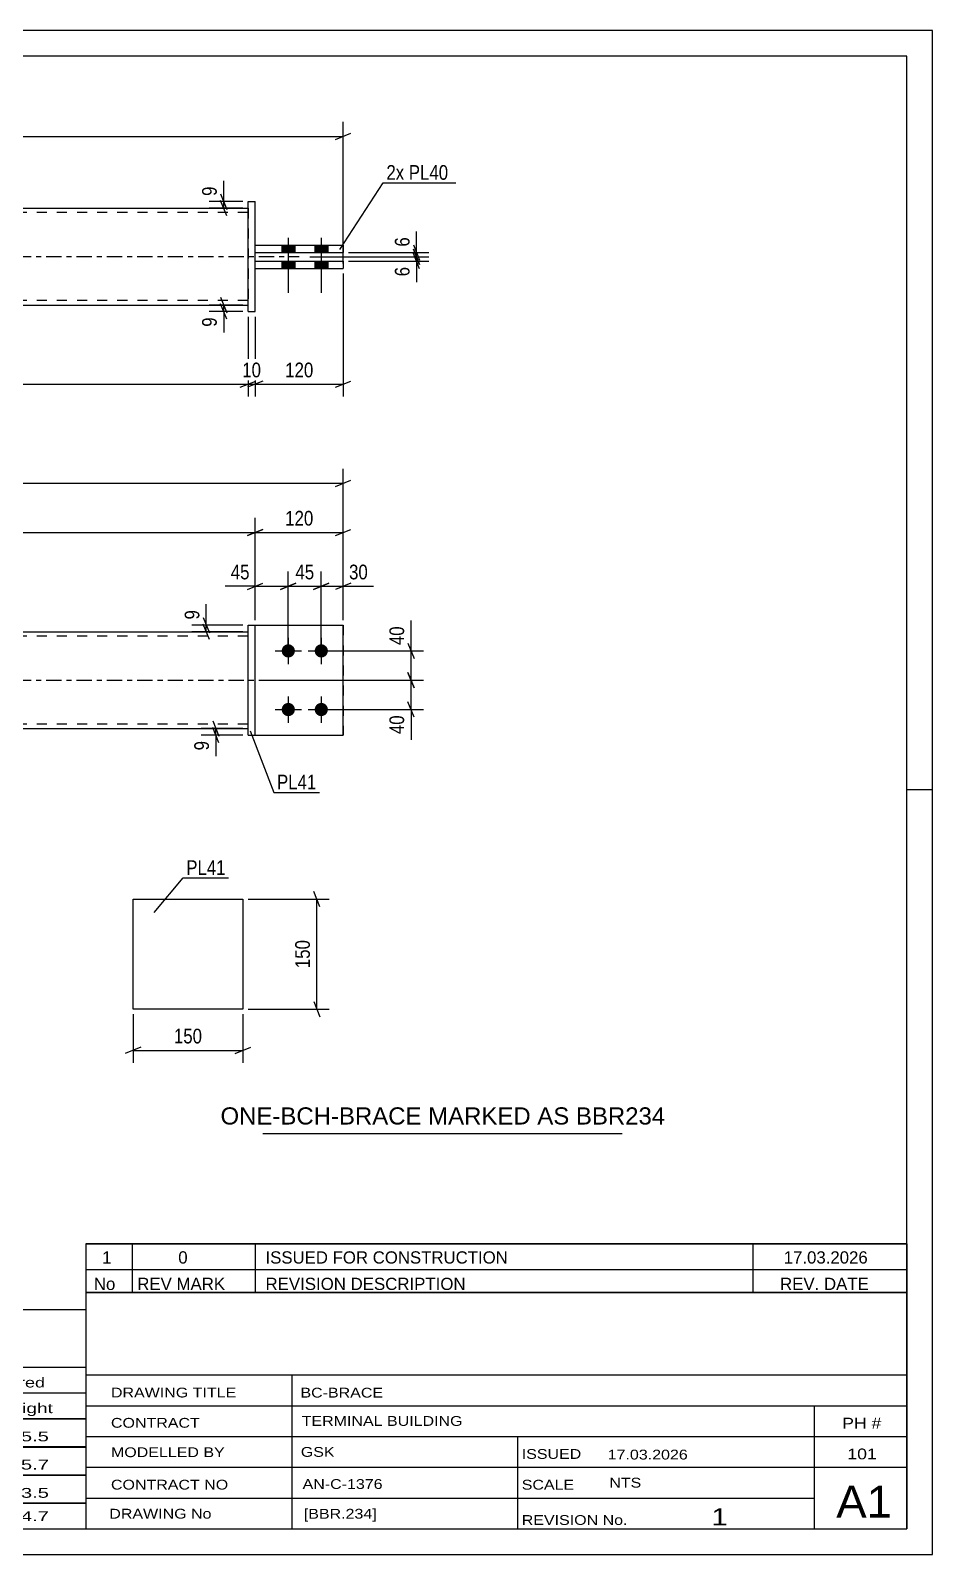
# Model space of a CAD drawing. Header units: millimetres. Extents: x 0 to 420, y 0 to 297.
# Drawn here: x 244.2 to 420, y 0 to 297 of the extents above; entities that cross this region are included whole.
import ezdxf

# ---------------------------------------------------------------- set-up
doc = ezdxf.new("R2010")
doc.units = ezdxf.units.MM
doc.linetypes.add('DXK_LINE_DOT2', pattern=[3.9198, 1.9599, -1.9599])
doc.linetypes.add('DXK_LINE_DOT3', pattern=[5.9187, 2.979, -0.9799, 0.9799, -0.9799])
doc.styles.add('Arial', font='ARIAL.TTF', dxfattribs={"height": 0.2})
doc.styles.add('Arial Narrow', font='ARIALN.TTF', dxfattribs={"height": 0.2})

# ---------------------------------------------------------------- blocks, each defined once
blk = doc.blocks.new('Unknown-581632374-1163')
at = {"color": 5, "linetype": 'Continuous'}
for p, q in [((420, 297), (0, 297)), ((420, 0), (420, 297)), ((415, 292), (5, 292)), ((415, 5), (415, 292)), ((420, 149), (415, 149)), ((5, 5), (415, 5)), ((0, 0), (420, 0))]:
    blk.add_line(p, q, dxfattribs=at)
blk = doc.blocks.new('Part-581632374-1810 - 1791')
at = {"color": 2, "linetype": 'Continuous'}
for p, q in [((132.97, 179.81), (286.59, 179.81)), ((132.97, 160.95), (286.59, 160.95))]:
    blk.add_line(p, q, dxfattribs=at)
at = {"color": 7, "linetype": 'DXK_LINE_DOT2'}
for p, q in [((132.97, 160.95), (132.97, 179.81)), ((286.59, 178.95), (132.97, 178.95)), ((286.59, 160.95), (286.59, 179.81)), ((286.59, 161.81), (132.97, 161.81))]:
    blk.add_line(p, q, dxfattribs=at)
at = {"color": 7, "linetype": 'DXK_LINE_DOT3'}
blk.add_line((122.97, 170.38), (296.59, 170.38), dxfattribs=at)
blk = doc.blocks.new('Part-581632374-1798 - 1791')
at = {"color": 7, "linetype": 'DXK_LINE_DOT2'}
for p, q in [((288.01, 181.09), (305.16, 181.09)), ((288.01, 159.66), (288.01, 181.09)), ((288.01, 181.09), (305.16, 181.09)), ((305.16, 181.09), (305.16, 181.09)), ((305.16, 181.09), (305.16, 159.66)), ((288.01, 159.66), (288.01, 159.66)), ((288.01, 159.66), (305.16, 159.66)), ((288.01, 159.66), (305.16, 159.66))]:
    blk.add_line(p, q, dxfattribs=at)
blk = doc.blocks.new('Part-581632374-1815 - 1791')
at = {"color": 2, "linetype": 'Continuous'}
for p, q in [((288.01, 181.09), (305.16, 181.09)), ((305.16, 181.09), (305.16, 181.09)), ((305.16, 159.67), (305.16, 181.09)), ((288.01, 159.67), (305.16, 159.67))]:
    blk.add_line(p, q, dxfattribs=at)
at = {"color": 7, "linetype": 'DXK_LINE_DOT2'}
for p, q in [((288.01, 181.09), (305.16, 181.09)), ((288.01, 159.67), (288.01, 181.09)), ((288.01, 159.67), (288.01, 159.67)), ((288.01, 159.67), (305.16, 159.67))]:
    blk.add_line(p, q, dxfattribs=at)
blk = doc.blocks.new('Bolt-581632374-1800 - 1791')
at = {"linetype": 'Continuous'}
for points in [[(294.44, 177.38), (294.71, 177.35), (294.97, 177.27), (295.2, 177.13), (295.4, 176.95), (295.56, 176.74), (295.67, 176.49), (295.72, 176.23), (295.72, 175.96), (295.67, 175.7), (295.56, 175.45), (295.4, 175.23), (295.2, 175.05), (294.97, 174.92), (294.71, 174.84), (294.44, 174.81), (294.18, 174.84), (293.92, 174.92), (293.69, 175.05), (293.49, 175.23), (293.33, 175.45), (293.22, 175.7), (293.16, 175.96), (293.16, 176.23), (293.22, 176.49), (293.33, 176.74), (293.49, 176.95), (293.69, 177.13), (293.92, 177.27), (294.18, 177.35)], [(300.87, 177.38), (301.14, 177.35), (301.39, 177.27), (301.63, 177.13), (301.83, 176.95), (301.98, 176.74), (302.09, 176.49), (302.15, 176.23), (302.15, 175.96), (302.09, 175.7), (301.98, 175.45), (301.83, 175.23), (301.63, 175.05), (301.39, 174.92), (301.14, 174.84), (300.87, 174.81), (300.6, 174.84), (300.35, 174.92), (300.12, 175.05), (299.92, 175.23), (299.76, 175.45), (299.65, 175.7), (299.59, 175.96), (299.59, 176.23), (299.65, 176.49), (299.76, 176.74), (299.92, 176.95), (300.12, 177.13), (300.35, 177.27), (300.6, 177.35)], [(294.44, 165.95), (294.71, 165.92), (294.97, 165.84), (295.2, 165.71), (295.4, 165.53), (295.56, 165.31), (295.67, 165.06), (295.72, 164.8), (295.72, 164.53), (295.67, 164.27), (295.56, 164.02), (295.4, 163.81), (295.2, 163.63), (294.97, 163.49), (294.71, 163.41), (294.44, 163.38), (294.18, 163.41), (293.92, 163.49), (293.69, 163.63), (293.49, 163.81), (293.33, 164.02), (293.22, 164.27), (293.16, 164.53), (293.16, 164.8), (293.22, 165.06), (293.33, 165.31), (293.49, 165.53), (293.69, 165.71), (293.92, 165.84), (294.18, 165.92)], [(300.87, 165.95), (301.14, 165.92), (301.39, 165.84), (301.63, 165.71), (301.83, 165.53), (301.98, 165.31), (302.09, 165.06), (302.15, 164.8), (302.15, 164.53), (302.09, 164.27), (301.98, 164.02), (301.83, 163.81), (301.63, 163.63), (301.39, 163.49), (301.14, 163.41), (300.87, 163.38), (300.6, 163.41), (300.35, 163.49), (300.12, 163.63), (299.92, 163.81), (299.76, 164.02), (299.65, 164.27), (299.59, 164.53), (299.59, 164.8), (299.65, 165.06), (299.76, 165.31), (299.92, 165.53), (300.12, 165.71), (300.35, 165.84), (300.6, 165.92)]]:
    blk.add_hatch(color=1, dxfattribs=at).paths.add_polyline_path(points)
at = {"color": 1, "linetype": 'Continuous'}
for p, q in [((294.44, 178.67), (294.44, 173.52)), ((300.87, 178.67), (300.87, 173.52)), ((291.87, 176.09), (297.01, 176.09)), ((298.3, 176.09), (303.44, 176.09)), ((294.44, 167.24), (294.44, 162.09)), ((300.87, 167.24), (300.87, 162.09)), ((291.87, 164.67), (297.01, 164.67)), ((298.3, 164.67), (303.44, 164.67))]:
    blk.add_line(p, q, dxfattribs=at)
blk = doc.blocks.new('Part-581632374-1835 - 1791')
at = {"color": 2, "linetype": 'Continuous'}
for p, q in [((286.59, 181.1), (288.01, 181.1)), ((286.59, 159.67), (286.59, 181.1)), ((288.01, 159.67), (288.01, 181.1)), ((286.59, 159.67), (286.59, 159.66)), ((286.59, 159.66), (286.59, 159.67)), ((286.59, 159.67), (288.01, 159.67)), ((286.59, 159.66), (288.01, 159.66))]:
    blk.add_line(p, q, dxfattribs=at)
at = {"color": 7, "linetype": 'DXK_LINE_DOT2'}
for p, q in [((286.59, 181.09), (288.01, 181.09)), ((288.01, 159.67), (288.01, 159.66)), ((288.01, 159.66), (288.01, 159.67))]:
    blk.add_line(p, q, dxfattribs=at)
blk = doc.blocks.new('Part-581632374-2156 - 2128')
at = {"color": 2, "linetype": 'Continuous'}
for p, q in [((132.97, 262.35), (286.59, 262.35)), ((132.97, 243.5), (286.59, 243.5))]:
    blk.add_line(p, q, dxfattribs=at)
at = {"color": 7, "linetype": 'DXK_LINE_DOT2'}
for p, q in [((132.97, 243.5), (132.97, 262.35)), ((286.59, 261.5), (132.97, 261.5)), ((286.59, 262.35), (286.59, 243.5)), ((286.59, 244.35), (132.97, 244.35))]:
    blk.add_line(p, q, dxfattribs=at)
at = {"color": 7, "linetype": 'DXK_LINE_DOT3'}
blk.add_line((122.97, 252.93), (296.59, 252.93), dxfattribs=at)
blk = doc.blocks.new('Part-581632374-2134 - 2128')
at = {"color": 2, "linetype": 'Continuous'}
for p, q in [((288.01, 252.04), (305.16, 252.04)), ((288.01, 250.61), (288.01, 252.04)), ((288.01, 250.61), (305.16, 250.61)), ((288.01, 250.61), (305.16, 250.61)), ((305.16, 252.04), (305.16, 250.61))]:
    blk.add_line(p, q, dxfattribs=at)
at = {"color": 7, "linetype": 'DXK_LINE_DOT2'}
for p, q in [((288.01, 252.04), (305.16, 252.04)), ((288.01, 250.61), (288.01, 250.61))]:
    blk.add_line(p, q, dxfattribs=at)
blk = doc.blocks.new('Part-581632374-2139 - 2128')
at = {"color": 2, "linetype": 'Continuous'}
for p, q in [((288.01, 255.18), (305.16, 255.18)), ((288.01, 253.75), (288.01, 255.18)), ((288.01, 253.75), (305.16, 253.75)), ((288.01, 253.75), (305.16, 253.75)), ((305.16, 255.18), (305.16, 253.75))]:
    blk.add_line(p, q, dxfattribs=at)
at = {"color": 7, "linetype": 'DXK_LINE_DOT2'}
for p, q in [((288.01, 255.18), (305.16, 255.18)), ((288.01, 253.75), (288.01, 253.75))]:
    blk.add_line(p, q, dxfattribs=at)
blk = doc.blocks.new('Part-581632374-2151 - 2128')
at = {"color": 2, "linetype": 'Continuous'}
for p, q in [((286.59, 242.21), (286.59, 263.64)), ((286.59, 263.64), (288.01, 263.64)), ((288.01, 242.21), (288.01, 263.64)), ((286.59, 242.21), (288.01, 242.21)), ((286.59, 242.21), (286.59, 242.21)), ((286.59, 242.21), (286.59, 242.21)), ((286.59, 242.21), (288.01, 242.21)), ((288.01, 242.21), (288.01, 242.21)), ((288.01, 242.21), (288.01, 242.21))]:
    blk.add_line(p, q, dxfattribs=at)
at = {"color": 7, "linetype": 'DXK_LINE_DOT2'}
for q in [(286.59, 263.64), (288.01, 263.64)]:
    blk.add_line((286.59, 263.64), q, dxfattribs=at)
blk = doc.blocks.new('Bolt-581632374-2157 - 2128')
at = {"linetype": 'Continuous'}
for points in [[(295.73, 255.18), (293.16, 255.18), (293.16, 253.75), (295.73, 253.75)], [(295.73, 255.18), (293.16, 255.18), (293.16, 253.75), (295.73, 253.75)], [(302.16, 255.18), (299.59, 255.18), (299.59, 253.75), (302.16, 253.75)], [(302.16, 255.18), (299.59, 255.18), (299.59, 253.75), (302.16, 253.75)], [(295.73, 252.04), (293.16, 252.04), (293.16, 250.61), (295.73, 250.61)], [(295.73, 252.04), (293.16, 252.04), (293.16, 250.61), (295.73, 250.61)], [(302.16, 252.04), (299.59, 252.04), (299.59, 250.61), (302.16, 250.61)], [(302.16, 252.04), (299.59, 252.04), (299.59, 250.61), (302.16, 250.61)]]:
    blk.add_hatch(color=1, dxfattribs=at).paths.add_polyline_path(points)
at = {"color": 1, "linetype": 'Continuous'}
for p, q in [((294.44, 256.61), (294.44, 245.89)), ((294.44, 256.61), (294.44, 245.9)), ((300.87, 256.61), (300.87, 245.89)), ((300.87, 256.61), (300.87, 245.9)), ((293.16, 255.18), (293.16, 253.75)), ((293.16, 255.18), (293.16, 253.75)), ((295.73, 255.18), (295.73, 253.75)), ((295.73, 255.18), (295.73, 253.75)), ((299.59, 255.18), (299.59, 253.75)), ((299.59, 255.18), (299.59, 253.75)), ((302.16, 255.18), (302.16, 253.75)), ((302.16, 255.18), (302.16, 253.75)), ((293.16, 252.04), (293.16, 250.61)), ((293.16, 252.04), (293.16, 250.61)), ((295.73, 252.04), (295.73, 250.61)), ((295.73, 252.04), (295.73, 250.61)), ((299.59, 252.04), (299.59, 250.61)), ((299.59, 252.04), (299.59, 250.61)), ((302.16, 252.04), (302.16, 250.61)), ((302.16, 252.04), (302.16, 250.61))]:
    blk.add_line(p, q, dxfattribs=at)
blk = doc.blocks.new('Part-581632374-1390 - 1374')
at = {"color": 2, "linetype": 'Continuous'}
for p, q in [((264.18, 106.3), (264.18, 127.73)), ((264.18, 127.73), (285.61, 127.73)), ((285.61, 127.73), (285.61, 106.3)), ((285.61, 106.3), (264.18, 106.3))]:
    blk.add_line(p, q, dxfattribs=at)
blk = doc.blocks.new('StraightDimension-581632374-2023 - 1791')
at = {"color": 7, "linetype": 'Continuous'}
for p, q in [((114.4, 182.09), (114.4, 211.6)), ((305.16, 182.09), (305.16, 211.6)), ((115.9, 209.35), (112.9, 208.15)), ((114.4, 208.75), (305.16, 208.75)), ((303.66, 208.15), (306.66, 209.35))]:
    blk.add_line(p, q, dxfattribs=at)
at = {"color": 0}
blk.add_wipeout([(214.03, 209.5), (214.03, 213.7), (205.52, 213.7), (205.52, 209.5)], dxfattribs=at)
at = {"color": 3, "style": 'Arial Narrow'}
blk.add_text('1335', height=2.863, dxfattribs=at).set_placement((206.12, 210.1))
blk = doc.blocks.new('StraightDimension-581632374-1842 - 1791')
at = {"color": 7, "linetype": 'Continuous'}
for p, q in [((277.86, 182.6), (279.06, 179.6)), ((279.06, 178.31), (277.86, 181.31)), ((285.59, 181.1), (275.61, 181.1)), ((285.59, 179.81), (275.61, 179.81)), ((278.46, 179.81), (278.46, 181.1))]:
    blk.add_line(p, q, dxfattribs=at)
at = {"color": 0}
blk.add_wipeout([(277.71, 184.65), (273.51, 184.65), (273.51, 181.62), (277.71, 181.62)], dxfattribs=at)
at = {"color": 7, "linetype": 'Continuous'}
blk.add_line((278.46, 181.1), (278.46, 185.17), dxfattribs=at)
blk.add_line((278.46, 181.1), (278.46, 185.17), dxfattribs=at)
at = {"color": 3, "style": 'Arial Narrow'}
blk.add_text('9', height=2.86, rotation=90.0002, dxfattribs=at).set_placement((277.11, 182.22))
blk = doc.blocks.new('StraightDimension-581632374-2043 - 1791')
at = {"color": 7, "linetype": 'Continuous'}
for p, q in [((288.01, 182.09), (288.01, 191.54)), ((294.44, 177.09), (294.44, 191.54)), ((286.51, 188.09), (289.51, 189.29)), ((288.01, 188.69), (294.44, 188.69)), ((295.94, 189.29), (292.94, 188.09))]:
    blk.add_line(p, q, dxfattribs=at)
at = {"color": 0}
blk.add_wipeout([(287.49, 189.44), (287.49, 193.64), (282.63, 193.64), (282.63, 189.44)], dxfattribs=at)
at = {"color": 7, "linetype": 'Continuous'}
blk.add_line((288.01, 188.69), (282.11, 188.69), dxfattribs=at)
blk.add_line((288.01, 188.69), (282.11, 188.69), dxfattribs=at)
at = {"color": 3, "style": 'Arial Narrow'}
blk.add_text('45', height=2.863, dxfattribs=at).set_placement((283.23, 190.04))
blk = doc.blocks.new('StraightDimension-581632374-1851 - 1791')
at = {"color": 7, "linetype": 'Continuous'}
for p, q in [((285.59, 160.95), (277.48, 160.95)), ((279.73, 162.45), (280.93, 159.45)), ((280.93, 158.17), (279.73, 161.17)), ((280.33, 159.67), (280.33, 160.95)), ((285.59, 159.67), (277.48, 159.67))]:
    blk.add_line(p, q, dxfattribs=at)
at = {"color": 0}
blk.add_wipeout([(279.58, 159.14), (275.38, 159.14), (275.38, 156.11), (279.58, 156.11)], dxfattribs=at)
at = {"color": 7, "linetype": 'Continuous'}
blk.add_line((280.33, 159.67), (280.33, 155.59), dxfattribs=at)
blk.add_line((280.33, 159.67), (280.33, 155.59), dxfattribs=at)
at = {"color": 3, "style": 'Arial Narrow'}
blk.add_text('9', height=2.86, rotation=90.0002, dxfattribs=at).set_placement((278.98, 156.71))
blk = doc.blocks.new('StraightDimension-581632374-2059 - 1791')
at = {"color": 7, "linetype": 'Continuous'}
for p, q in [((294.44, 177.09), (294.44, 191.54)), ((300.87, 177.09), (300.87, 191.54)), ((292.94, 188.09), (295.94, 189.29)), ((294.44, 188.69), (300.87, 188.69)), ((302.37, 189.29), (299.37, 188.09))]:
    blk.add_line(p, q, dxfattribs=at)
at = {"color": 0}
blk.add_wipeout([(300.08, 189.44), (300.08, 193.64), (295.23, 193.64), (295.23, 189.44)], dxfattribs=at)
at = {"color": 3, "style": 'Arial Narrow'}
blk.add_text('45', height=2.863, dxfattribs=at).set_placement((295.83, 190.04))
blk = doc.blocks.new('StraightDimension-581632374-1954 - 1791')
at = {"color": 7, "linetype": 'Continuous'}
for p, q in [((288.01, 182.09), (288.01, 202.02)), ((305.16, 182.09), (305.16, 202.02)), ((289.51, 199.77), (286.51, 198.57)), ((288.01, 199.17), (305.16, 199.17)), ((303.66, 198.57), (306.66, 199.77))]:
    blk.add_line(p, q, dxfattribs=at)
at = {"color": 0}
blk.add_wipeout([(299.93, 199.92), (299.93, 204.12), (293.24, 204.12), (293.24, 199.92)], dxfattribs=at)
at = {"color": 3, "style": 'Arial Narrow'}
blk.add_text('120', height=2.863, dxfattribs=at).set_placement((293.84, 200.52))
blk = doc.blocks.new('StraightDimension-581632374-1973 - 1791')
at = {"color": 7, "linetype": 'Continuous'}
for p, q in [((131.54, 171.38), (131.54, 202.02)), ((288.01, 182.09), (288.01, 202.02)), ((133.04, 199.77), (130.04, 198.57)), ((131.54, 199.17), (288.01, 199.17)), ((286.51, 198.57), (289.51, 199.77))]:
    blk.add_line(p, q, dxfattribs=at)
at = {"color": 0}
blk.add_wipeout([(214.03, 199.92), (214.03, 204.12), (205.52, 204.12), (205.52, 199.92)], dxfattribs=at)
at = {"color": 3, "style": 'Arial Narrow'}
blk.add_text('1095', height=2.863, dxfattribs=at).set_placement((206.12, 200.52))
blk = doc.blocks.new('StraightDimension-581632374-2004 - 1791')
at = {"color": 7, "linetype": 'Continuous'}
for p, q in [((301.87, 176.09), (320.77, 176.09)), ((317.77, 177.59), (318.97, 174.59)), ((318.37, 170.38), (318.37, 176.09)), ((289.01, 170.38), (320.77, 170.38)), ((318.97, 168.88), (317.77, 171.88))]:
    blk.add_line(p, q, dxfattribs=at)
at = {"color": 0}
blk.add_wipeout([(317.62, 181.47), (313.42, 181.47), (313.42, 176.62), (317.62, 176.62)], dxfattribs=at)
at = {"color": 7, "linetype": 'Continuous'}
blk.add_line((318.37, 176.09), (318.37, 182), dxfattribs=at)
blk.add_line((318.37, 176.09), (318.37, 182), dxfattribs=at)
at = {"color": 3, "style": 'Arial Narrow'}
blk.add_text('40', height=2.863, rotation=90.0002, dxfattribs=at).set_placement((317.02, 177.22))
blk = doc.blocks.new('StraightDimension-581632374-2072 - 1791')
at = {"color": 7, "linetype": 'Continuous'}
for p, q in [((300.87, 177.09), (300.87, 191.54)), ((305.16, 182.09), (305.16, 191.54)), ((299.37, 188.09), (302.37, 189.29)), ((300.87, 188.69), (305.16, 188.69)), ((306.66, 189.29), (303.66, 188.09))]:
    blk.add_line(p, q, dxfattribs=at)
at = {"color": 0}
blk.add_wipeout([(310.54, 189.44), (310.54, 193.64), (305.68, 193.64), (305.68, 189.44)], dxfattribs=at)
at = {"color": 7, "linetype": 'Continuous'}
blk.add_line((305.16, 188.69), (311.06, 188.69), dxfattribs=at)
blk.add_line((305.16, 188.69), (311.06, 188.69), dxfattribs=at)
at = {"color": 3, "style": 'Arial Narrow'}
blk.add_text('30', height=2.863, dxfattribs=at).set_placement((306.28, 190.04))
blk = doc.blocks.new('StraightDimension-581632374-2013 - 1791')
at = {"color": 7, "linetype": 'Continuous'}
for p, q in [((289.01, 170.38), (320.77, 170.38)), ((317.77, 171.88), (318.97, 168.88)), ((318.37, 164.67), (318.37, 170.38)), ((301.87, 164.67), (320.77, 164.67)), ((318.97, 163.17), (317.77, 166.17))]:
    blk.add_line(p, q, dxfattribs=at)
at = {"color": 0}
blk.add_wipeout([(317.62, 164.14), (313.42, 164.14), (313.42, 159.28), (317.62, 159.28)], dxfattribs=at)
at = {"color": 7, "linetype": 'Continuous'}
blk.add_line((318.37, 164.67), (318.37, 158.76), dxfattribs=at)
blk.add_line((318.37, 164.67), (318.37, 158.76), dxfattribs=at)
at = {"color": 3, "style": 'Arial Narrow'}
blk.add_text('40', height=2.863, rotation=90.0002, dxfattribs=at).set_placement((317.02, 159.88))
blk = doc.blocks.new('StraightDimension-581632374-2273 - 2128')
at = {"color": 7, "linetype": 'Continuous'}
for p, q in [((132.97, 241.21), (132.97, 225.66)), ((286.59, 241.21), (286.59, 225.66)), ((134.47, 228.66), (131.47, 227.46)), ((132.97, 228.06), (286.59, 228.06)), ((285.09, 227.46), (288.09, 228.66))]:
    blk.add_line(p, q, dxfattribs=at)
at = {"color": 0}
blk.add_wipeout([(214.03, 228.81), (214.03, 233.01), (205.52, 233.01), (205.52, 228.81)], dxfattribs=at)
at = {"color": 3, "style": 'Arial Narrow'}
blk.add_text('1075', height=2.863, dxfattribs=at).set_placement((206.12, 229.41))
blk = doc.blocks.new('StraightDimension-581632374-2185 - 2128')
at = {"color": 7, "linetype": 'Continuous'}
for p, q in [((281.25, 265.14), (282.45, 262.14)), ((285.59, 263.64), (279, 263.64)), ((285.59, 262.35), (279, 262.35)), ((282.45, 260.85), (281.25, 263.85)), ((281.85, 262.35), (281.85, 263.64))]:
    blk.add_line(p, q, dxfattribs=at)
at = {"color": 0}
blk.add_wipeout([(281.1, 267.19), (276.9, 267.19), (276.9, 264.16), (281.1, 264.16)], dxfattribs=at)
at = {"color": 7, "linetype": 'Continuous'}
blk.add_line((281.85, 263.64), (281.85, 267.72), dxfattribs=at)
blk.add_line((281.85, 263.64), (281.85, 267.72), dxfattribs=at)
at = {"color": 3, "style": 'Arial Narrow'}
blk.add_text('9', height=2.86, rotation=90.0002, dxfattribs=at).set_placement((280.5, 264.76))
blk = doc.blocks.new('StraightDimension-581632374-2196 - 2128')
at = {"color": 7, "linetype": 'Continuous'}
for p, q in [((298.66, 252.89), (321.82, 252.89)), ((306.16, 253.75), (321.82, 253.75)), ((318.82, 255.25), (320.02, 252.25)), ((320.02, 251.39), (318.82, 254.39)), ((319.42, 252.89), (319.42, 253.75))]:
    blk.add_line(p, q, dxfattribs=at)
at = {"color": 0}
blk.add_wipeout([(318.67, 257.31), (314.47, 257.31), (314.47, 254.28), (318.67, 254.28)], dxfattribs=at)
at = {"color": 7, "linetype": 'Continuous'}
blk.add_line((319.42, 253.75), (319.42, 257.83), dxfattribs=at)
blk.add_line((319.42, 253.75), (319.42, 257.83), dxfattribs=at)
at = {"color": 3, "style": 'Arial Narrow'}
blk.add_text('6', height=2.86, rotation=90.0002, dxfattribs=at).set_placement((318.07, 254.88))
blk = doc.blocks.new('StraightDimension-581632374-2205 - 2128')
at = {"color": 7, "linetype": 'Continuous'}
for p, q in [((298.66, 252.89), (321.82, 252.89)), ((318.82, 254.39), (320.02, 251.39)), ((320.02, 250.54), (318.82, 253.54)), ((319.42, 252.04), (319.42, 252.89)), ((306.16, 252.04), (321.82, 252.04))]:
    blk.add_line(p, q, dxfattribs=at)
at = {"color": 0}
blk.add_wipeout([(318.67, 251.51), (314.47, 251.51), (314.47, 248.49), (318.67, 248.49)], dxfattribs=at)
at = {"color": 7, "linetype": 'Continuous'}
blk.add_line((319.42, 252.04), (319.42, 247.96), dxfattribs=at)
blk.add_line((319.42, 252.04), (319.42, 247.96), dxfattribs=at)
at = {"color": 3, "style": 'Arial Narrow'}
blk.add_text('6', height=2.86, rotation=90.0002, dxfattribs=at).set_placement((318.07, 249.09))
blk = doc.blocks.new('StraightDimension-581632374-2225 - 2128')
at = {"color": 7, "linetype": 'Continuous'}
for p, q in [((281.25, 245), (282.45, 242)), ((282.45, 240.71), (281.25, 243.71)), ((285.59, 243.5), (279, 243.5)), ((285.59, 242.21), (279, 242.21)), ((281.85, 242.21), (281.85, 243.5))]:
    blk.add_line(p, q, dxfattribs=at)
at = {"color": 0}
blk.add_wipeout([(281.1, 241.69), (276.9, 241.69), (276.9, 238.66), (281.1, 238.66)], dxfattribs=at)
at = {"color": 7, "linetype": 'Continuous'}
blk.add_line((281.85, 242.21), (281.85, 238.14), dxfattribs=at)
blk.add_line((281.85, 242.21), (281.85, 238.14), dxfattribs=at)
at = {"color": 3, "style": 'Arial Narrow'}
blk.add_text('9', height=2.86, rotation=90.0002, dxfattribs=at).set_placement((280.5, 239.26))
blk = doc.blocks.new('StraightDimension-581632374-2235 - 2128')
at = {"color": 7, "linetype": 'Continuous'}
for p, q in [((305.16, 249.61), (305.16, 225.66)), ((288.01, 241.21), (288.01, 225.66)), ((289.51, 228.66), (286.51, 227.46)), ((288.01, 228.06), (305.16, 228.06)), ((303.66, 227.46), (306.66, 228.66))]:
    blk.add_line(p, q, dxfattribs=at)
at = {"color": 0}
blk.add_wipeout([(299.93, 228.81), (299.93, 233.01), (293.24, 233.01), (293.24, 228.81)], dxfattribs=at)
at = {"color": 3, "style": 'Arial Narrow'}
blk.add_text('120', height=2.863, dxfattribs=at).set_placement((293.84, 229.41))
blk = doc.blocks.new('StraightDimension-581632374-2245 - 2128')
at = {"color": 7, "linetype": 'Continuous'}
for p, q in [((286.59, 241.21), (286.59, 225.66)), ((288.01, 241.21), (288.01, 225.66)), ((285.09, 227.46), (288.09, 228.66)), ((289.51, 228.66), (286.51, 227.46)), ((286.59, 228.06), (288.01, 228.06))]:
    blk.add_line(p, q, dxfattribs=at)
at = {"color": 0}
blk.add_wipeout([(289.73, 228.81), (289.73, 233.01), (284.87, 233.01), (284.87, 228.81)], dxfattribs=at)
at = {"color": 3, "style": 'Arial Narrow'}
blk.add_text('10', height=2.863, dxfattribs=at).set_placement((285.47, 229.41))
blk = doc.blocks.new('StraightDimension-581632374-2282 - 2128')
at = {"color": 7, "linetype": 'Continuous'}
for p, q in [((114.4, 251.64), (114.4, 279.21)), ((305.16, 251.61), (305.16, 279.21)), ((115.9, 276.96), (112.9, 275.76)), ((114.4, 276.36), (305.16, 276.36)), ((303.66, 275.76), (306.66, 276.96))]:
    blk.add_line(p, q, dxfattribs=at)
at = {"color": 0}
blk.add_wipeout([(214.03, 277.11), (214.03, 281.31), (205.52, 281.31), (205.52, 277.11)], dxfattribs=at)
at = {"color": 3, "style": 'Arial Narrow'}
blk.add_text('1335', height=2.863, dxfattribs=at).set_placement((206.12, 277.71))
blk = doc.blocks.new('StraightDimension-581632374-1392 - 1374')
at = {"color": 7, "linetype": 'Continuous'}
for p, q in [((264.18, 105.3), (264.18, 95.85)), ((285.61, 105.3), (285.61, 95.85)), ((265.68, 98.85), (262.68, 97.65)), ((264.18, 98.25), (285.61, 98.25)), ((284.11, 97.65), (287.11, 98.85))]:
    blk.add_line(p, q, dxfattribs=at)
at = {"color": 0}
blk.add_wipeout([(278.24, 99), (278.24, 103.2), (271.55, 103.2), (271.55, 99)], dxfattribs=at)
at = {"color": 3, "style": 'Arial Narrow'}
blk.add_text('150', height=2.863, dxfattribs=at).set_placement((272.15, 99.6))
blk = doc.blocks.new('StraightDimension-581632374-1397 - 1374')
at = {"color": 7, "linetype": 'Continuous'}
for p, q in [((286.61, 127.73), (302.4, 127.73)), ((300.6, 126.23), (299.4, 129.23)), ((300, 106.3), (300, 127.73)), ((299.4, 107.8), (300.6, 104.8)), ((286.61, 106.3), (302.4, 106.3))]:
    blk.add_line(p, q, dxfattribs=at)
at = {"color": 0}
blk.add_wipeout([(299.25, 120.36), (295.05, 120.36), (295.05, 113.67), (299.25, 113.67)], dxfattribs=at)
at = {"color": 3, "style": 'Arial Narrow'}
blk.add_text('150', height=2.863, rotation=90.0002, dxfattribs=at).set_placement((298.65, 114.27))
blk = doc.blocks.new('Unknown-581632374-3390')
at = {"color": 7, "linetype": 'Continuous'}
for p, q in [((255, 51.05), (255, 5)), ((255, 51.05), (415, 51.05)), ((415, 51), (415, 5)), ((255, 35), (415, 35)), ((295.14, 35), (295.14, 5)), ((255, 29), (415, 29)), ((397, 5.05), (397, 29.05)), ((255, 23), (415, 23)), ((339.14, 23), (339.14, 5)), ((255, 17), (415, 17)), ((255, 11), (397, 11)), ((255, 5), (415, 5))]:
    blk.add_line(p, q, dxfattribs=at)
at = {"color": 7, "style": 'Arial Narrow'}
for s, height, width, p in [('DRAWING TITLE', 1.9089, 1.425378, (259.88, 30.61)), ('BC-BRACE', 1.909, 1.425378, (296.81, 30.59)), ('TERMINAL BUILDING', 1.9089, 1.425378, (297.06, 25.07)), ('CONTRACT', 1.909, 1.425378, (259.88, 24.71)), ('MODELLED BY', 1.9089, 1.425378, (259.88, 18.98)), ('GSK', 1.909, 1.425378, (296.88, 19.04)), ('ISSUED', 1.909, 1.425378, (339.94, 18.64)), ('17.03.2026', 1.909, 1.425378, (356.69, 18.52)), ('CONTRACT NO', 1.9089, 1.425378, (259.88, 12.66)), ('AN-C-1376', 1.909, 1.425378, (297.23, 12.78)), ('SCALE', 1.909, 1.425378, (339.94, 12.65)), ('A1', 6.204, 1.25, (401.24, 7.2)), ('DRAWING No', 1.909, 1.425378, (259.56, 7)), ('[BBR.234]', 1.909, 1.425378, (297.46, 6.99)), ('1', 3.34, 1.5, (376.91, 5.68)), ('REVISION No.', 1.9089, 1.425378, (339.94, 5.77))]:
    blk.add_text(s, height=height, dxfattribs=dict(at, width=width)).set_placement(p)
at = {"color": 7, "linetype": 'Continuous', "style": 'Arial Narrow'}
for s, height, width, p in [('PH #', 2.1, 1.42538, (402.4, 24.55)), ('101', 2.1, 1.42538, (403.41, 18.55)), ('NTS', 1.909, 1.425378, (357, 13.05))]:
    blk.add_text(s, height=height, dxfattribs=dict(at, width=width)).set_placement(p)
blk = doc.blocks.new('Unknown-581632374-3391')
at = {"color": 7, "linetype": 'Continuous'}
for p, q in [((255, 60.55), (415, 60.55)), ((415, 60.55), (255, 60.55)), ((255, 60.55), (255, 55.55)), ((264, 60.55), (264, 55.55)), ((288, 60.55), (288, 55.55)), ((385, 60.55), (385, 55.55)), ((415, 60.55), (415, 55.55)), ((255, 55.55), (415, 55.55)), ((255, 55.55), (255, 51.05)), ((255, 55.55), (415, 55.55)), ((264, 55.55), (264, 51.05)), ((288, 55.55), (288, 51.05)), ((385, 55.55), (385, 51.05)), ((415, 55.55), (415, 51.05)), ((415, 51.05), (255, 51.05))]:
    blk.add_line(p, q, dxfattribs=at)
at = {"color": 7, "linetype": 'Continuous', "style": 'Arial Narrow'}
for s, height, width, p in [('1', 2.39, 1.196471, (258.16, 56.7)), ('0', 2.39, 1.196471, (273, 56.7)), ('ISSUED FOR CONSTRUCTION', 2.3861, 1.196471, (290, 56.7)), ('17.03.2026', 2.386, 1.196471, (391, 56.7)), ('No', 2.386, 1.2, (256.54, 51.55)), ('REV MARK', 2.386, 1.2, (265, 51.55)), ('REVISION DESCRIPTION', 2.3861, 1.2, (290, 51.55)), ('REV. DATE', 2.386, 1.2, (390.28, 51.55))]:
    blk.add_text(s, height=height, dxfattribs=dict(at, width=width)).set_placement(p)
blk = doc.blocks.new('Unknown-581632374-3392')
at = {"color": 7, "linetype": 'Continuous'}
for p, q in [((95, 47.75), (255, 47.75)), ((95, 36.5), (95, 47.75)), ((255, 47.75), (255, 36.5)), ((95, 36.5), (255, 36.5)), ((95, 36.5), (95, 31.5)), ((255, 36.5), (255, 31.5)), ((95, 31.5), (255, 31.5)), ((95, 31.5), (95, 26.5)), ((119, 31.5), (119, 26.5)), ((154.5, 31.5), (154.5, 26.5)), ((180.5, 31.5), (180.5, 26.5)), ((193.5, 31.5), (193.5, 26.5)), ((211, 31.5), (211, 26.5)), ((233, 31.5), (233, 26.5)), ((255, 31.5), (255, 26.5)), ((95, 26.5), (255, 26.5)), ((95, 26.45), (95, 21.05)), ((95, 26.45), (255, 26.45)), ((119, 26.5), (119, 21)), ((154.5, 26.5), (154.5, 21)), ((180.5, 26.5), (180.5, 21)), ((193.5, 26.5), (193.5, 21)), ((211, 26.5), (211, 21)), ((233, 26.5), (233, 21)), ((255, 26.45), (255, 21.05)), ((95, 21.05), (255, 21.05)), ((95, 20.95), (95, 15.55)), ((95, 20.95), (255, 20.95)), ((119, 21), (119, 15.5)), ((154.5, 21), (154.5, 15.5)), ((180.5, 21), (180.5, 15.5)), ((193.5, 21), (193.5, 15.5)), ((211, 21), (211, 15.5)), ((233, 21), (233, 15.5)), ((255, 20.95), (255, 15.55)), ((95, 15.55), (255, 15.55)), ((95, 15.45), (95, 10.05)), ((95, 15.45), (255, 15.45)), ((119, 15.5), (119, 10)), ((154.5, 15.5), (154.5, 10)), ((180.5, 15.5), (180.5, 10)), ((193.5, 15.5), (193.5, 10)), ((211, 15.5), (211, 10)), ((233, 15.5), (233, 10)), ((255, 15.45), (255, 10.05)), ((95, 10.05), (255, 10.05)), ((95, 10), (255, 10)), ((95, 10), (95, 5)), ((211, 10), (211, 5)), ((233, 10), (233, 5)), ((255, 10), (255, 5)), ((95, 5), (255, 5))]:
    blk.add_line(p, q, dxfattribs=at)
at = {"color": 7, "style": 'Arial Narrow'}
for s, height, width, p in [('GENERAL NOTES & WELD DETAILS :', 2.8633, 1.4, (96.15, 40.06)), ('REFER TYP DRAWING TYP-01', 1.9089, 1.6, (179.7, 40.16)), ("MATERIAL LIST FOR ASSEMBLY MK'D", 1.9089, 1.6, (96.15, 32.56)), ('BBR234', 1.909, 1.794707, (187.48, 32.47)), ('1', 1.91, 1.794707, (217.08, 32.56)), ('No. Required', 1.9089, 1.6, (226.41, 32.56)), ('Mark', 1.909, 1.7, (96.34, 27.5)), ('Profile', 1.909, 1.7, (129.41, 27.5)), ('Material', 1.909, 1.7, (159.54, 27.56)), ('No.', 1.909, 1.7, (184.5, 27.56)), ('Length', 1.909, 1.7, (195, 27.56)), ('Area', 1.909, 1.7, (217.5, 27.56)), ('Weight', 1.909, 1.7, (237, 27.56))]:
    blk.add_text(s, height=height, dxfattribs=dict(at, width=width)).set_placement(p)
at = {"color": 7, "linetype": 'Continuous', "style": 'Arial Narrow'}
for s, height, width, p in [('BBR234', 1.909, 1.794707, (96.5, 22.06)), ('SHS132*6', 1.909, 1.794707, (121, 22.06)), ('E350', 1.909, 1.794707, (160.74, 22.06)), ('1', 1.91, 1.794707, (184.86, 22.06)), ('1075', 1.909, 1.794707, (197.58, 22.06)), ('0.6', 1.909, 1.794707, (221.32, 22.06)), ('25.5', 1.909, 1.794707, (240.14, 22.06)), ('PL40', 1.909, 1.794707, (96.5, 16.56)), ('PL10*120', 1.909, 1.794707, (121, 16.56)), ('E350', 1.909, 1.794707, (160.74, 16.56)), ('4', 1.91, 1.794707, (184.86, 16.56)), ('150', 1.909, 1.794707, (199.77, 16.56)), ('0.0', 1.909, 1.794707, (221.32, 16.56)), ('5.7', 1.909, 1.794707, (242.33, 16.56)), ('PL41', 1.909, 1.794707, (96.5, 11.06)), ('PL10*150', 1.909, 1.794707, (121, 11.06)), ('E350', 1.909, 1.794707, (160.74, 11.06)), ('2', 1.91, 1.794707, (184.86, 11.06)), ('150', 1.909, 1.794707, (199.77, 11.06)), ('0.1', 1.909, 1.794707, (221.32, 11.06)), ('3.5', 1.909, 1.794707, (242.33, 11.06)), ('Total', 1.909, 1.7, (197.33, 6.5)), ('0.8', 1.909, 1.794707, (220.83, 6.5)), ('34.7', 1.909, 1.794707, (240.14, 6.5))]:
    blk.add_text(s, height=height, dxfattribs=dict(at, width=width)).set_placement(p)
blk = doc.blocks.new('Unknown-581632374-3393')
at = {"color": 7, "linetype": 'Continuous'}
blk.add_line((289.5, 82.05), (359.5, 82.05), dxfattribs=at)
at = {"color": 7, "style": 'Arial'}
blk.add_text('ONE-BCH-BRACE MARKED AS BBR234', height=3.3428, dxfattribs=at).set_placement((281.23, 83.8))
blk = doc.blocks.new('Mark-581632374-1831 - 1791')
at = {"color": 0}
blk.add_wipeout([(299.92, 149.1), (299.92, 152.1), (292.24, 152.1), (292.24, 149.1)], dxfattribs=at)
blk.add_wipeout([(299.92, 149.1), (299.92, 152.1), (292.24, 152.1), (292.24, 149.1)], dxfattribs=at)
at = {"color": 30, "linetype": 'Continuous'}
for p, q in [((287.02, 160.53), (291.64, 148.5)), ((291.64, 148.5), (300.52, 148.5))]:
    blk.add_line(p, q, dxfattribs=at)
at = {"color": 3, "style": 'Arial Narrow'}
blk.add_text('PL41', height=2.863, dxfattribs=at).set_placement((292.24, 149.1))
blk = doc.blocks.new('MarkSet-581632374-2341 - 2128')
at = {"color": 0}
blk.add_wipeout([(317.03, 267.9), (317.03, 270.9), (313.56, 270.9), (313.56, 267.9)], dxfattribs=at)
blk.add_wipeout([(317.03, 267.9), (317.03, 270.9), (313.56, 270.9), (313.56, 267.9)], dxfattribs=at)
at = {"color": 30, "linetype": 'Continuous'}
blk.add_line((304.47, 254.32), (312.96, 267.3), dxfattribs=at)
at = {"color": 0}
blk.add_wipeout([(325.61, 267.9), (325.61, 270.9), (317.93, 270.9), (317.93, 267.9)], dxfattribs=at)
blk.add_wipeout([(325.61, 267.9), (325.61, 270.9), (317.93, 270.9), (317.93, 267.9)], dxfattribs=at)
at = {"color": 30, "linetype": 'Continuous'}
blk.add_line((312.96, 267.3), (327.11, 267.3), dxfattribs=at)
at = {"color": 3, "style": 'Arial Narrow'}
for s, p in [('2x', (313.56, 267.9)), ('PL40', (317.93, 267.9))]:
    blk.add_text(s, height=2.863, dxfattribs=at).set_placement(p)
blk = doc.blocks.new('Mark-581632374-1386 - 1374')
at = {"color": 0}
blk.add_wipeout([(282.22, 132.44), (282.22, 135.44), (274.55, 135.44), (274.55, 132.44)], dxfattribs=at)
blk.add_wipeout([(282.22, 132.44), (282.22, 135.44), (274.55, 135.44), (274.55, 132.44)], dxfattribs=at)
at = {"color": 30, "linetype": 'Continuous'}
for p, q in [((268.28, 125.09), (273.95, 131.84)), ((273.95, 131.84), (282.82, 131.84))]:
    blk.add_line(p, q, dxfattribs=at)
at = {"color": 3, "style": 'Arial Narrow'}
blk.add_text('PL41', height=2.863, dxfattribs=at).set_placement((274.55, 132.44))

msp = doc.modelspace()

# ---------------------------------------------------------------- block references
for name in ['Unknown-581632374-1163', 'Part-581632374-2156 - 2128', 'Part-581632374-2151 - 2128', 'Bolt-581632374-2157 - 2128', 'Part-581632374-2139 - 2128', 'Part-581632374-2134 - 2128', 'Part-581632374-1810 - 1791', 'Part-581632374-1835 - 1791', 'Part-581632374-1798 - 1791', 'Part-581632374-1815 - 1791', 'Bolt-581632374-1800 - 1791', 'Part-581632374-1390 - 1374', 'Unknown-581632374-3393', 'Unknown-581632374-3391', 'Unknown-581632374-3390', 'Unknown-581632374-3392']:
    msp.add_blockref(name, (0, 0))

# ---------------------------------------------------------------- next in the draw order: block references
for name in ['StraightDimension-581632374-2185 - 2128', 'StraightDimension-581632374-2196 - 2128', 'StraightDimension-581632374-2273 - 2128', 'StraightDimension-581632374-2023 - 1791', 'StraightDimension-581632374-1851 - 1791', 'Mark-581632374-1386 - 1374', 'StraightDimension-581632374-1392 - 1374']:
    msp.add_blockref(name, (0, 0))

# ---------------------------------------------------------------- next in the draw order: block references
for name in ['StraightDimension-581632374-2205 - 2128', 'StraightDimension-581632374-2225 - 2128', 'StraightDimension-581632374-1842 - 1791', 'StraightDimension-581632374-1397 - 1374']:
    msp.add_blockref(name, (0, 0))

# ---------------------------------------------------------------- next in the draw order: block references
for name in ['StraightDimension-581632374-2282 - 2128', 'StraightDimension-581632374-2235 - 2128', 'StraightDimension-581632374-2043 - 1791']:
    msp.add_blockref(name, (0, 0))

# ---------------------------------------------------------------- next in the draw order: block references
for name in ['MarkSet-581632374-2341 - 2128', 'StraightDimension-581632374-2245 - 2128', 'StraightDimension-581632374-2059 - 1791']:
    msp.add_blockref(name, (0, 0))

# ---------------------------------------------------------------- next in the draw order: block references
msp.add_blockref('StraightDimension-581632374-1954 - 1791', (0, 0))

# ---------------------------------------------------------------- next in the draw order: block references
msp.add_blockref('StraightDimension-581632374-1973 - 1791', (0, 0))

# ---------------------------------------------------------------- next in the draw order: block references
msp.add_blockref('StraightDimension-581632374-2004 - 1791', (0, 0))

# ---------------------------------------------------------------- next in the draw order: block references
for name in ['StraightDimension-581632374-2072 - 1791', 'StraightDimension-581632374-2013 - 1791']:
    msp.add_blockref(name, (0, 0))

# ---------------------------------------------------------------- next in the draw order: block references
msp.add_blockref('Mark-581632374-1831 - 1791', (0, 0))

doc.saveas('drawing.dxf')
